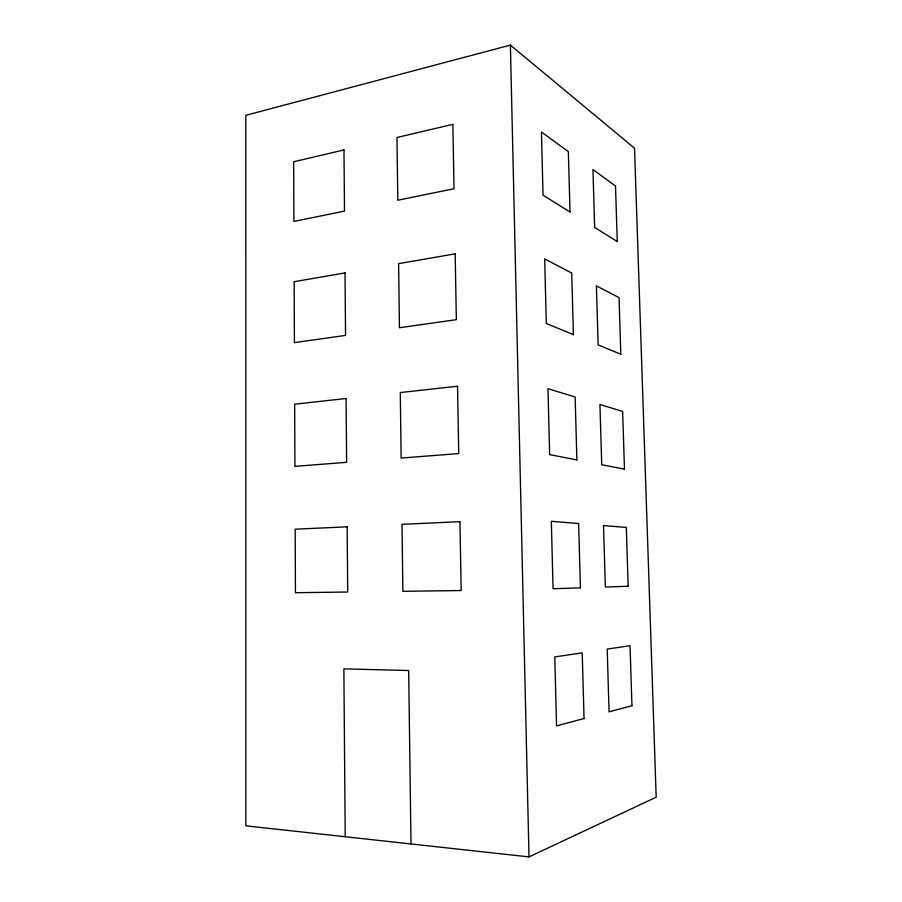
<?xml version="1.0" encoding="UTF-8"?>
<svg xmlns="http://www.w3.org/2000/svg" width="902" height="902" viewBox="0 0 902 902"><rect width="100%" height="100%" fill="white"/><g stroke="black" fill="none" stroke-linecap="round" stroke-linejoin="round"><path stroke-width="1.35" d="M529 856.9L656.182 797.199L634.523 148.221L510.397 45.1L245.818 115.321L245.84 825.837L529 856.9L510.397 45.1M410.996 843.956L408.674 670.524L343.865 668.867L345.218 836.74M584.045 718.533L556.545 725.896L554.786 656.927L582.218 652.834L584.045 718.533M631.952 705.714L609.064 711.836L607.204 649.102L630.047 645.697L631.952 705.714M343.978 149.935L293.657 161.751L293.905 221.43L344.496 211.102L343.978 149.935M452.86 124.352L396.97 137.487L397.793 200.221L454.01 188.744L452.86 124.352M345.015 272.911L294.153 281.717L294.402 342.636L345.545 335.386L345.015 272.911M455.172 253.845L398.616 263.632L399.451 327.742L456.344 319.669L455.172 253.845M346.075 398.515L294.661 404.175L294.92 466.357L346.616 462.331L346.075 398.515M457.528 386.248L400.285 392.55L401.142 458.069L458.735 453.571L457.528 386.248M347.157 526.824L295.18 529.203L295.439 592.704L347.71 592.016L347.157 526.824M459.941 521.672L401.999 524.321L402.878 591.306L461.17 590.539L459.941 521.672M580.426 587.845L553.05 588.747L551.336 521.311L578.644 523.532L580.426 587.845M628.164 586.266L605.355 587.022L603.528 525.562L626.304 527.422L628.164 586.266M576.885 459.919L549.645 454.631L547.965 388.694L575.138 396.959L576.885 459.919M624.466 469.141L601.724 464.733L599.931 404.502L622.639 411.425L624.466 469.141M573.413 334.665L546.308 323.468L544.673 258.953L571.71 273.013L573.413 334.665M620.824 354.26L598.15 344.891L596.402 285.866L619.043 297.637L620.824 354.26M570.019 212.015L543.049 195.148L541.448 132.019L568.35 151.626L570.019 212.015M617.261 241.556L594.655 227.417L592.941 169.553L615.502 186.004L617.261 241.556"/></g></svg>
